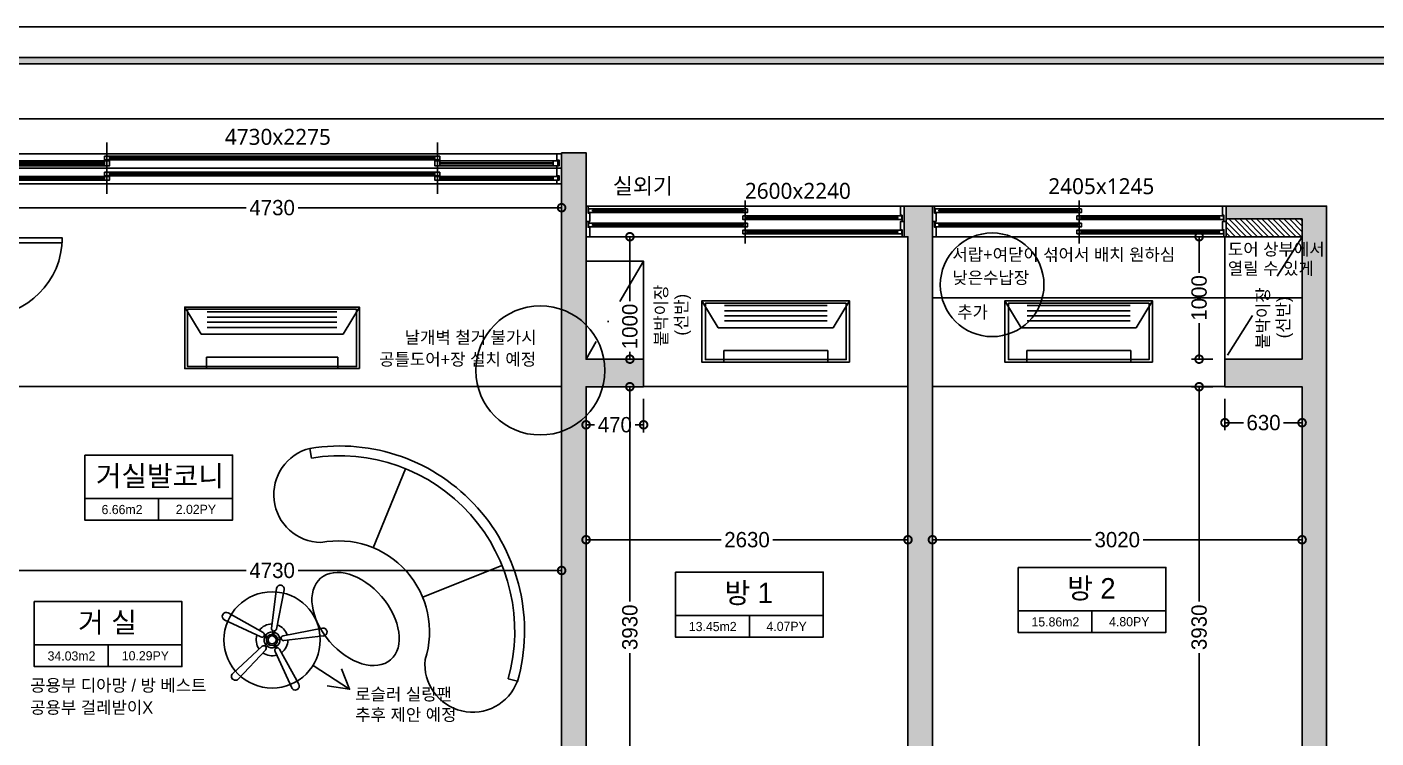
# Model space of a CAD drawing. Header units: millimetres. Extents: x 43335 to 261478, y -4312 to 41218.
# Drawn here: x 231545 to 242567, y 23938 to 29745 of the extents above; entities that cross this region are included whole.
import ezdxf
from ezdxf.enums import TextEntityAlignment as Align

# ---------------------------------------------------------------- set-up
doc = ezdxf.new("R2010")
doc.units = ezdxf.units.MM
doc.linetypes.add('CONT', pattern=[2, 1, 1])
doc.linetypes.add('DASHDOT', pattern=[25.4, 12.7, -6.35, 0, -6.35])
for name, color, linetype in [('0-ELC TEXT', 7, 'Continuous'), ('03-TEXT', 3, 'Continuous'), ('DIM', 7, 'Continuous'), ('EHP장비', 1, 'Continuous'), ('FORM(YOURNAME)-11', 1, 'Continuous'), ('P-门', 4, 'Continuous'), ('S-DIM', 7, 'Continuous'), ('TEX', 3, 'Continuous'), ('건축_벽체', 2, 'Continuous'), ('문자선', 3, 'Continuous'), ('벽1', 2, 'Continuous'), ('인테리어_가구_제작', 6, 'Continuous'), ('인테리어_기타', 8, 'Continuous'), ('인테리어_치수_내부', 8, 'Continuous'), ('인테리어_해치_벽체', 8, 'Continuous'), ('평면_가구', 6, 'Continuous')]:
    doc.layers.add(name, color=color, linetype=linetype)
doc.styles.add('YOURNAME', font='HANDotum.ttf')
doc.styles.add('넥슨고딕', font='HANDotum.ttf')
doc.styles.add('돋움', font='malgun.ttf')
doc.styles.add('스타일1', font='HANDotum.ttf')
doc.styles.add('코레일둥고', font='HANDotum.ttf')
doc.dimstyles.new('50', dxfattribs={"dimscale": 50, "dimtxt": 2.5, "dimasz": 2.5, "dimexe": 1.25, "dimexo": 2, "dimtad": 0, "dimdec": 0, "dimtxsty": '스타일1', "dimblk": 'DOTSMALL', "dimcen": 2.5, "dimclrd": 1, "dimclre": 1, "dimclrt": 2, "dimadec": 0, "dimazin": 0, "dimtfac": 1, "dimtdec": 0, "dimtix": 1, "dimtmove": 0, "dimatfit": 3, "dimldrblk": 'DOTSMALL', "dimfxl": 1.25, "dimarcsym": 0})

# ---------------------------------------------------------------- blocks, each defined once
blk = doc.blocks.new('_DOTSMALL')
at = {"color": 0, "linetype": 'ByBlock', "const_width": 0.5}
blk.add_lwpolyline([(-0.0625, 0, 1), (0.0625, 0, 1)], format="xyb", close=True, dxfattribs=at)
blk = doc.blocks.new('*D1117')
at = {"layer": 'Defpoints', "color": 0, "transparency": 16777216}
for p in [(241122, 28032), (241325, 28032), (241333, 27032), (188433, 17329), (189013, 17329), (210433, 17329), (211013, 17329), (188433, 16921), (210433, 16921)]:
    blk.add_point(p, dxfattribs=at)
at = {"layer": 'S-DIM', "color": 1, "lineweight": -2, "transparency": 16777216}
for p, q in [((241225, 28032), (241059, 28032)), ((241122, 28032), (241122, 27738)), ((241122, 27032), (241122, 27326)), ((241233, 27032), (241059, 27032)), ((188433, 17229), (188433, 16858)), ((189013, 17229), (189013, 16858)), ((210433, 17229), (210433, 16858)), ((211013, 17229), (211013, 16858)), ((188433, 16921), (188657, 16921)), ((189013, 16921), (188984, 16921)), ((210433, 16921), (210657, 16921)), ((211013, 16921), (210984, 16921))]:
    blk.add_line(p, q, dxfattribs=at)
at = {"layer": 'S-DIM', "color": 1, "lineweight": -2, "transparency": 16777216, "xscale": 125, "yscale": 125, "zscale": 125}
for p, rotation in [((241122, 28032), 90), ((241122, 27032), 270), ((188433, 16921), 180), ((210433, 16921), 180)]:
    blk.add_blockref('_DOTSMALL', p, dxfattribs=dict(at, rotation=rotation))
for p in [(189013, 16921), (211013, 16921)]:
    blk.add_blockref('_DOTSMALL', p, dxfattribs=at)
at = {"layer": 'S-DIM', "color": 2, "transparency": 16777216, "insert": (241122, 27532), "char_height": 125, "attachment_point": 5, "rotation": 90, "style": '스타일1'}
blk.add_mtext('1000', dxfattribs=at)
at = {"layer": 'S-DIM', "color": 2, "transparency": 16777216, "char_height": 125, "attachment_point": 5, "style": '스타일1'}
for insert in [(188821, 16921), (210821, 16921)]:
    blk.add_mtext('580', dxfattribs=dict(at, insert=insert))
blk = doc.blocks.new('*D1118')
at = {"layer": 'Defpoints', "color": 0, "transparency": 16777216}
for p in [(238943, 25557), (238943, 25557), (241963, 25557), (187663, 16798), (188433, 16778), (209663, 16798), (210433, 16778), (187663, 16621), (209663, 16621)]:
    blk.add_point(p, dxfattribs=at)
at = {"layer": 'S-DIM', "color": 1, "lineweight": -2, "transparency": 16777216}
for p, q in [((238943, 25657), (238943, 25620)), ((238943, 25557), (240241, 25557)), ((241963, 25557), (240665, 25557)), ((241963, 25457), (241963, 25495)), ((187663, 16698), (187663, 16559)), ((188433, 16678), (188433, 16559)), ((209663, 16698), (209663, 16559)), ((210433, 16678), (210433, 16559)), ((187663, 16621), (187884, 16621)), ((188433, 16621), (188212, 16621)), ((209663, 16621), (209884, 16621)), ((210433, 16621), (210212, 16621))]:
    blk.add_line(p, q, dxfattribs=at)
at = {"layer": 'S-DIM', "color": 1, "lineweight": -2, "transparency": 16777216, "xscale": 125, "yscale": 125, "zscale": 125, "rotation": 180}
for p in [(238943, 25557), (187663, 16621), (209663, 16621)]:
    blk.add_blockref('_DOTSMALL', p, dxfattribs=at)
at = {"layer": 'S-DIM', "color": 1, "lineweight": -2, "transparency": 16777216, "xscale": 125, "yscale": 125, "zscale": 125}
for p in [(241963, 25557), (188433, 16621), (210433, 16621)]:
    blk.add_blockref('_DOTSMALL', p, dxfattribs=at)
at = {"layer": 'S-DIM', "color": 2, "transparency": 16777216, "char_height": 125, "attachment_point": 5, "style": '스타일1'}
for s, insert in [('3020', (240453, 25557)), ('770', (188048, 16621)), ('770', (210048, 16621))]:
    blk.add_mtext(s, dxfattribs=dict(at, insert=insert))
blk = doc.blocks.new('*D1119')
at = {"layer": 'Defpoints', "color": 0, "transparency": 16777216}
for p in [(241333, 26807), (241122, 22877), (241333, 22877), (211973, 21236), (211973, 21218), (214063, 21218), (188373, 21118), (188373, 18329), (188537, 18329)]:
    blk.add_point(p, dxfattribs=at)
at = {"layer": 'S-DIM', "color": 1, "lineweight": -2, "transparency": 16777216}
for p, q in [((241233, 26807), (241059, 26807)), ((241122, 26807), (241122, 25054)), ((241122, 22877), (241122, 24631)), ((241233, 22877), (241059, 22877)), ((211973, 21318), (211973, 21299)), ((214063, 21318), (214063, 21299)), ((211973, 21236), (212812, 21236)), ((214063, 21236), (213224, 21236)), ((188473, 21118), (188599, 21118)), ((188537, 21118), (188537, 19935)), ((188537, 18329), (188537, 19512)), ((188473, 18329), (188599, 18329))]:
    blk.add_line(p, q, dxfattribs=at)
at = {"layer": 'S-DIM', "color": 1, "lineweight": -2, "transparency": 16777216, "xscale": 125, "yscale": 125, "zscale": 125}
for p, rotation in [((241122, 26807), 90), ((241122, 22877), 270), ((211973, 21236), 180), ((188537, 21118), 90), ((188537, 18329), 270)]:
    blk.add_blockref('_DOTSMALL', p, dxfattribs=dict(at, rotation=rotation))
blk.add_blockref('_DOTSMALL', (214063, 21236), dxfattribs=at)
at = {"layer": 'S-DIM', "color": 2, "transparency": 16777216, "char_height": 125, "attachment_point": 5, "rotation": 90, "style": '스타일1'}
for s, insert in [('3930', (241122, 24842)), ('2790', (188537, 19723))]:
    blk.add_mtext(s, dxfattribs=dict(at, insert=insert))
at = {"layer": 'S-DIM', "color": 2, "transparency": 16777216, "insert": (213018, 21236), "char_height": 125, "attachment_point": 5, "style": '스타일1'}
blk.add_mtext('1945', dxfattribs=at)
blk = doc.blocks.new('*D1120')
at = {"layer": 'Defpoints', "color": 0, "transparency": 16777216}
for p in [(236471, 28032), (236583, 28032), (236583, 27032), (209673, 20784), (214283, 20784), (214283, 20784), (191383, 18508), (189513, 18329), (191383, 18329)]:
    blk.add_point(p, dxfattribs=at)
at = {"layer": 'S-DIM', "color": 1, "lineweight": -2, "transparency": 16777216}
for p, q in [((236483, 28032), (236409, 28032)), ((236471, 28032), (236471, 27505)), ((236483, 27032), (236409, 27032)), ((236471, 27032), (236471, 27093)), ((209673, 20884), (209673, 20846)), ((214283, 20884), (214283, 20846)), ((209673, 20784), (213277, 20784)), ((214283, 20784), (213702, 20784)), ((189513, 18429), (189513, 18570)), ((191383, 18429), (191383, 18570)), ((189513, 18508), (190242, 18508)), ((191383, 18508), (190654, 18508))]:
    blk.add_line(p, q, dxfattribs=at)
at = {"layer": 'S-DIM', "color": 1, "lineweight": -2, "transparency": 16777216, "xscale": 125, "yscale": 125, "zscale": 125}
for p, rotation in [((236471, 28032), 90), ((236471, 27032), 270), ((209673, 20784), 180), ((189513, 18508), 180)]:
    blk.add_blockref('_DOTSMALL', p, dxfattribs=dict(at, rotation=rotation))
for p in [(214283, 20784), (191383, 18508)]:
    blk.add_blockref('_DOTSMALL', p, dxfattribs=at)
at = {"layer": 'S-DIM', "color": 2, "transparency": 16777216, "insert": (236471, 27299), "char_height": 125, "attachment_point": 5, "rotation": 90, "style": '스타일1'}
blk.add_mtext('1000', dxfattribs=at)
at = {"layer": 'S-DIM', "color": 2, "transparency": 16777216, "char_height": 125, "attachment_point": 5, "style": '스타일1'}
for s, insert in [('4627', (213490, 20784)), ('1870', (190448, 18508))]:
    blk.add_mtext(s, dxfattribs=dict(at, insert=insert))
blk = doc.blocks.new('*D1121')
at = {"layer": 'Defpoints', "color": 0, "transparency": 16777216}
for p in [(236113, 26807), (236113, 22877), (236471, 22877), (188536, 18329), (188537, 17629), (188908, 17629), (212283, 17528), (214283, 17528), (214283, 17151)]:
    blk.add_point(p, dxfattribs=at)
at = {"layer": 'S-DIM', "color": 1, "lineweight": -2, "transparency": 16777216}
for p, q in [((236213, 26807), (236534, 26807)), ((236471, 26807), (236471, 25054)), ((236471, 22877), (236471, 24631)), ((236213, 22877), (236534, 22877)), ((188537, 18329), (188537, 18142)), ((188636, 18329), (188599, 18329)), ((188537, 17629), (188537, 17815)), ((188808, 17629), (188474, 17629)), ((212283, 17428), (212283, 17089)), ((214283, 17428), (214283, 17089)), ((212283, 17151), (213077, 17151)), ((214283, 17151), (213489, 17151))]:
    blk.add_line(p, q, dxfattribs=at)
at = {"layer": 'S-DIM', "color": 1, "lineweight": -2, "transparency": 16777216, "xscale": 125, "yscale": 125, "zscale": 125}
for p, rotation in [((236471, 26807), 90), ((236471, 22877), 270), ((188537, 18329), 90), ((188537, 17629), 270), ((212283, 17151), 180)]:
    blk.add_blockref('_DOTSMALL', p, dxfattribs=dict(at, rotation=rotation))
blk.add_blockref('_DOTSMALL', (214283, 17151), dxfattribs=at)
at = {"layer": 'S-DIM', "color": 2, "transparency": 16777216, "char_height": 125, "attachment_point": 5, "rotation": 90, "style": '스타일1'}
for s, insert in [('3930', (236471, 24842)), ('700', (188537, 17979))]:
    blk.add_mtext(s, dxfattribs=dict(at, insert=insert))
at = {"layer": 'S-DIM', "color": 2, "transparency": 16777216, "insert": (213283, 17151), "char_height": 125, "attachment_point": 5, "style": '스타일1'}
blk.add_mtext('1850', dxfattribs=at)
blk = doc.blocks.new('*D1122')
at = {"layer": 'Defpoints', "color": 0, "transparency": 16777216}
for p in [(236113, 25557), (236113, 25557), (238743, 25557), (189973, 21118), (189973, 19278), (190156, 19278), (210493, 17329), (210493, 16778), (210543, 16778)]:
    blk.add_point(p, dxfattribs=at)
at = {"layer": 'S-DIM', "color": 1, "lineweight": -2, "transparency": 16777216}
for p, q in [((236113, 25657), (236113, 25620)), ((238743, 25657), (238743, 25620)), ((236113, 25557), (237217, 25557)), ((238743, 25557), (237639, 25557)), ((190073, 21118), (190219, 21118)), ((190156, 21118), (190156, 20404)), ((190156, 19278), (190156, 19992)), ((190073, 19278), (190219, 19278)), ((210543, 17329), (210543, 17217)), ((210593, 17329), (210606, 17329)), ((210543, 16778), (210543, 16890)), ((210593, 16778), (210606, 16778))]:
    blk.add_line(p, q, dxfattribs=at)
at = {"layer": 'S-DIM', "color": 1, "lineweight": -2, "transparency": 16777216, "xscale": 125, "yscale": 125, "zscale": 125}
for p, rotation in [((236113, 25557), 180), ((190156, 21118), 90), ((190156, 19278), 270), ((210543, 17329), 90), ((210543, 16778), 270)]:
    blk.add_blockref('_DOTSMALL', p, dxfattribs=dict(at, rotation=rotation))
blk.add_blockref('_DOTSMALL', (238743, 25557), dxfattribs=at)
at = {"layer": 'S-DIM', "color": 2, "transparency": 16777216, "insert": (237428, 25557), "char_height": 125, "attachment_point": 5, "style": '스타일1'}
blk.add_mtext('2630', dxfattribs=at)
at = {"layer": 'S-DIM', "color": 2, "transparency": 16777216, "char_height": 125, "attachment_point": 5, "rotation": 90, "style": '스타일1'}
for s, insert in [('1840', (190156, 20198)), ('550', (210543, 17053))]:
    blk.add_mtext(s, dxfattribs=dict(at, insert=insert))
blk = doc.blocks.new('*D1128')
at = {"layer": 'Defpoints', "color": 0, "transparency": 16777216}
for p in [(197333, 26807), (197963, 26807), (197963, 26513), (236483, 19958), (236483, 19958), (238273, 19958)]:
    blk.add_point(p, dxfattribs=at)
at = {"layer": 'S-DIM', "color": 1, "lineweight": -2, "transparency": 16777216}
for p, q in [((197333, 26707), (197333, 26451)), ((197963, 26707), (197963, 26451)), ((197333, 26513), (197484, 26513)), ((197963, 26513), (197812, 26513)), ((236483, 20058), (236483, 20021)), ((236483, 19958), (237172, 19958)), ((238273, 19958), (237584, 19958)), ((238273, 20058), (238273, 20021))]:
    blk.add_line(p, q, dxfattribs=at)
at = {"layer": 'S-DIM', "color": 1, "lineweight": -2, "transparency": 16777216, "xscale": 125, "yscale": 125, "zscale": 125, "rotation": 180}
for p in [(197333, 26513), (236483, 19958)]:
    blk.add_blockref('_DOTSMALL', p, dxfattribs=at)
at = {"layer": 'S-DIM', "color": 1, "lineweight": -2, "transparency": 16777216, "xscale": 125, "yscale": 125, "zscale": 125}
for p in [(197963, 26513), (238273, 19958)]:
    blk.add_blockref('_DOTSMALL', p, dxfattribs=at)
at = {"layer": 'S-DIM', "color": 2, "transparency": 16777216, "char_height": 125, "attachment_point": 5, "style": '스타일1'}
for s, insert in [('630', (197648, 26513)), ('1790', (237378, 19958))]:
    blk.add_mtext(s, dxfattribs=dict(at, insert=insert))
blk = doc.blocks.new('FORM-ELEVATION')
at = {"layer": 'FORM(YOURNAME)-11'}
h = blk.add_hatch(color=256, dxfattribs=at)
h.dxf.hatch_style = 1
h.paths.add_polyline_path([(-10309, 35708), (71691, 35708), (71691, 35508), (-10309, 35508)])
h.paths.add_polyline_path([(-10309, -21492), (71691, -21492), (71691, -21692), (-10309, -21692)])
at = {"layer": 'Defpoints', "color": 158}
for points in [[(-10309, -21692), (71691, -21692), (71691, 35708), (-10309, 35708)], [(-8309, 33708), (61071, 33708), (61071, -19692), (-8309, -19692)]]:
    blk.add_lwpolyline(points, close=True, dxfattribs=at)
at = {"layer": 'FORM(YOURNAME)-11', "color": 250}
blk.add_lwpolyline([(-11309, -22692), (72691, -22692), (72691, 36708), (-11309, 36708)], close=True, dxfattribs=at)
at = {"layer": 'FORM(YOURNAME)-11'}
blk.add_lwpolyline([(-10309, 35708), (71691, 35708), (71691, 35508), (-10309, 35508)], close=True, dxfattribs=at)
at = {"layer": 'FORM(YOURNAME)-11', "color": 3, "style": 'YOURNAME'}
for tag, height, p in [('1', 451, (71041, -1219)), ('2', 451, (71041, -1863)), ('3', 451, (71041, -3150)), ('4', 451, (71041, -5081)), ('5', 515, (71041, -7398)), ('6', 515, (71041, -9650)), ('7', 515, (71041, -11903)), ('8', 515, (71041, -14155)), ('9', 515, (71041, -16408)), ('10', 515, (66791, -18596)), ('11', 515, (71041, -18660)), ('12', 515, (66791, -20848)), ('13', 515, (71041, -20848))]:
    blk.add_attdef(tag, text='', height=height, dxfattribs=at).set_placement(p, align=Align.MIDDLE_RIGHT)
blk = doc.blocks.new('tyxhwudxse')
at = {"layer": '인테리어_가구_제작', "color": 8, "linetype": 'CONT', "ltscale": 200}
for p, q in [((52093, 26347), (52066, 26422)), ((52722, 25717), (52863, 26400)), ((53194, 25393), (53781, 25766)), ((53998, 24865), (54078, 24858))]:
    blk.add_line(p, q, dxfattribs=at)
for centre, radius, start, end in [((52574, 24999), 1511, 354.6287, 109.641), ((52227, 26067), 390, 114.4045, 279.7101), ((52574, 24999), 1431, 354.6287, 109.641), ((52567, 24991), 743, 352.6147, 111.6549), ((53693, 24927), 390, 184.5596, 349.8652)]:
    blk.add_arc(centre, radius, start, end, dxfattribs=at)
blk.add_ellipse((52685, 25119), major_axis=(342, -276), ratio=0.63825, dxfattribs=at)
blk = doc.blocks.new('*D1158')
at = {"layer": 'Defpoints', "color": 0, "transparency": 16777216}
for p in [(231183, 28463), (235913, 28463), (235913, 28269)]:
    blk.add_point(p, dxfattribs=at)
at = {"layer": 'S-DIM', "color": 1, "lineweight": -2, "transparency": 16777216}
for p, q in [((231183, 28363), (231183, 28207)), ((235913, 28363), (235913, 28207)), ((231183, 28269), (233335, 28269)), ((235913, 28269), (233761, 28269))]:
    blk.add_line(p, q, dxfattribs=at)
at = {"layer": 'S-DIM', "color": 1, "lineweight": -2, "transparency": 16777216, "xscale": 125, "yscale": 125, "zscale": 125, "rotation": 180}
blk.add_blockref('_DOTSMALL', (231183, 28269), dxfattribs=at)
at = {"layer": 'S-DIM', "color": 1, "lineweight": -2, "transparency": 16777216, "xscale": 125, "yscale": 125, "zscale": 125}
blk.add_blockref('_DOTSMALL', (235913, 28269), dxfattribs=at)
at = {"layer": 'S-DIM', "color": 2, "transparency": 16777216, "insert": (233548, 28269), "char_height": 125, "attachment_point": 5, "style": '스타일1'}
blk.add_mtext('4730', dxfattribs=at)
blk = doc.blocks.new('*D1159')
at = {"layer": 'Defpoints', "color": 0, "transparency": 16777216}
for p in [(231183, 26221), (235913, 26221), (235913, 25306)]:
    blk.add_point(p, dxfattribs=at)
at = {"layer": 'S-DIM', "color": 1, "lineweight": -2, "transparency": 16777216}
for p, q in [((231183, 26121), (231183, 25244)), ((235913, 26121), (235913, 25244)), ((231183, 25306), (233335, 25306)), ((235913, 25306), (233761, 25306))]:
    blk.add_line(p, q, dxfattribs=at)
at = {"layer": 'S-DIM', "color": 1, "lineweight": -2, "transparency": 16777216, "xscale": 125, "yscale": 125, "zscale": 125, "rotation": 180}
blk.add_blockref('_DOTSMALL', (231183, 25306), dxfattribs=at)
at = {"layer": 'S-DIM', "color": 1, "lineweight": -2, "transparency": 16777216, "xscale": 125, "yscale": 125, "zscale": 125}
blk.add_blockref('_DOTSMALL', (235913, 25306), dxfattribs=at)
at = {"layer": 'S-DIM', "color": 2, "transparency": 16777216, "insert": (233548, 25306), "char_height": 125, "attachment_point": 5, "style": '스타일1'}
blk.add_mtext('4730', dxfattribs=at)
blk = doc.blocks.new('dasdac')
at = {"layer": '인테리어_치수_내부'}
for points in [[(891797, 112010), (891295, 112010), (891295, 110584), (891797, 110584), (891797, 112010)], [(891295, 112010), (891516, 111878)], [(891516, 110717), (891516, 111878)], [(891335, 110767), (891335, 111827)], [(891377, 110767), (891377, 111827)], [(891419, 110767), (891419, 111827)], [(891461, 110767), (891461, 111827)], [(891797, 111833), (891703, 111833)], [(891703, 110761), (891703, 111833)], [(891295, 110584), (891516, 110717)], [(891797, 110761), (891703, 110761)]]:
    blk.add_lwpolyline(points, dxfattribs=at)
blk = doc.blocks.new('zmsss')
at = {"layer": 'TEX', "color": 240, "true_color": 0xed1f24}
blk.add_lwpolyline([(122221, 19070), (122691, 19070), (122691, 17690), (122221, 17690)], close=True, dxfattribs=at)
at = {"layer": '건축_벽체'}
blk.add_blockref('dasdac', (-769090, -92917), dxfattribs=at)
blk = doc.blocks.new('wkrdms')
at = {"layer": 'TEX', "color": 240, "true_color": 0xed1f24}
blk.add_lwpolyline([(124697, 19078), (124697, 18618), (123547, 18618), (123547, 19078)], close=True, dxfattribs=at)
at = {"layer": '인테리어_치수_내부'}
for points in [[(124724, 18597), (124724, 19099), (123519, 19099), (123519, 18597), (124724, 18597)], [(123519, 19099), (123652, 18878)], [(124724, 19099), (124592, 18878)], [(123702, 19060), (124542, 19060)], [(123702, 19018), (124542, 19018)], [(123702, 18976), (124542, 18976)], [(123652, 18878), (124592, 18878)], [(123702, 18934), (124542, 18934)], [(123697, 18597), (123697, 18692)], [(123697, 18692), (124547, 18692)], [(124547, 18597), (124547, 18692)]]:
    blk.add_lwpolyline(points, dxfattribs=at)
blk = doc.blocks.new('sheisetlfd')
at = {"layer": '인테리어_가구_제작', "color": 8, "linetype": 'CONT', "ltscale": 200}
for p, q in [((52065, 25160), (52024, 24835)), ((52129, 25149), (52065, 24828)), ((51670, 24960), (51955, 24800)), ((51639, 24903), (51936, 24763)), ((52030, 24784), (52035, 24813)), ((52043, 24782), (52048, 24811)), ((52442, 24835), (52120, 24773)), ((51987, 24753), (51960, 24767)), ((51992, 24765), (51966, 24779)), ((51993, 24712), (51972, 24691)), ((52002, 24702), (51981, 24681)), ((52044, 24696), (52057, 24669)), ((52056, 24701), (52069, 24675)), ((52073, 24752), (52102, 24756)), ((52075, 24739), (52104, 24744)), ((52450, 24771), (52126, 24733)), ((51708, 24465), (51948, 24687)), ((51753, 24418), (51977, 24657)), ((52190, 24348), (52054, 24645)), ((52249, 24377), (52090, 24664))]:
    blk.add_line(p, q, dxfattribs=at)
for radius in [45.4, 32.5]:
    blk.add_circle((52029, 24739), radius, dxfattribs=at)
for centre, radius, start, end in [((52097, 25154), 32.5, 349.67, 169.67), ((51655, 24931), 32.5, 61.67, 241.67), ((52029, 24739), 130, 90.4651, 143.078), ((51946, 24782), 20.6, 242.7734, 62.7734), ((52029, 24739), 64.9, 86.5125, 147.0342), ((52045, 24832), 20.6, 170.7734, 350.7734), ((52029, 24739), 64.9, 14.5125, 75.0342), ((52029, 24739), 130, 18.4651, 71.078), ((52446, 24803), 32.5, 277.67, 97.67), ((52029, 24739), 130, 162.4651, 215.078), ((51962, 24672), 20.6, 314.7734, 134.7734), ((52029, 24739), 64.9, 158.5125, 219.0342), ((52029, 24739), 64.9, 302.5125, 3.0342), ((52123, 24753), 20.6, 98.7734, 278.7734), ((52029, 24739), 130, 306.4651, 359.078), ((52029, 24739), 130, 234.4651, 287.078), ((52029, 24739), 64.9, 230.5125, 291.0342), ((52072, 24654), 20.6, 26.7734, 206.7734), ((51730, 24442), 32.5, 133.67, 313.67), ((52219, 24362), 32.5, 205.67, 25.67)]:
    blk.add_arc(centre, radius, start, end, dxfattribs=at)
blk = doc.blocks.new('*D1256')
at = {"layer": 'Defpoints', "color": 0, "transparency": 16777216}
for p in [(241333, 26807), (241963, 26807), (241963, 26513)]:
    blk.add_point(p, dxfattribs=at)
at = {"layer": 'S-DIM', "color": 1, "lineweight": -2, "transparency": 16777216}
for p, q in [((241333, 26707), (241333, 26451)), ((241963, 26707), (241963, 26451)), ((241333, 26513), (241484, 26513)), ((241963, 26513), (241812, 26513))]:
    blk.add_line(p, q, dxfattribs=at)
at = {"layer": 'S-DIM', "color": 1, "lineweight": -2, "transparency": 16777216, "xscale": 125, "yscale": 125, "zscale": 125, "rotation": 180}
blk.add_blockref('_DOTSMALL', (241333, 26513), dxfattribs=at)
at = {"layer": 'S-DIM', "color": 1, "lineweight": -2, "transparency": 16777216, "xscale": 125, "yscale": 125, "zscale": 125}
blk.add_blockref('_DOTSMALL', (241963, 26513), dxfattribs=at)
at = {"layer": 'S-DIM', "color": 2, "transparency": 16777216, "insert": (241648, 26513), "char_height": 125, "attachment_point": 5, "style": '스타일1'}
blk.add_mtext('630', dxfattribs=at)
blk = doc.blocks.new('*D1257')
at = {"layer": 'Defpoints', "color": 0, "transparency": 16777216}
for p in [(236113, 26807), (236583, 26807), (236583, 26496)]:
    blk.add_point(p, dxfattribs=at)
at = {"layer": 'S-DIM', "color": 1, "lineweight": -2, "transparency": 16777216}
for p, q in [((236113, 26707), (236113, 26434)), ((236583, 26707), (236583, 26434)), ((236113, 26496), (236182, 26496)), ((236583, 26496), (236514, 26496))]:
    blk.add_line(p, q, dxfattribs=at)
at = {"layer": 'S-DIM', "color": 1, "lineweight": -2, "transparency": 16777216, "xscale": 125, "yscale": 125, "zscale": 125, "rotation": 180}
blk.add_blockref('_DOTSMALL', (236113, 26496), dxfattribs=at)
at = {"layer": 'S-DIM', "color": 1, "lineweight": -2, "transparency": 16777216, "xscale": 125, "yscale": 125, "zscale": 125}
blk.add_blockref('_DOTSMALL', (236583, 26496), dxfattribs=at)
at = {"layer": 'S-DIM', "color": 2, "transparency": 16777216, "insert": (236348, 26496), "char_height": 125, "attachment_point": 5, "style": '스타일1'}
blk.add_mtext('470', dxfattribs=at)
blk = doc.blocks.new('aheisefsxg')
at = {"layer": '인테리어_해치_벽체'}
h = blk.add_hatch(dxfattribs=at)
h.set_pattern_fill('ANSI31', color=256, scale=10, angle=450)
h.paths.add_polyline_path([(262538.5, 1318.4), (262888.5, 1318.4), (262888.5, 1218.4), (262538.5, 1218.4)])
h.paths.add_polyline_path([(263838.5, 1318.4), (264328.5, 1318.4), (264328.5, 1218.4), (263838.5, 1218.4)])
h.paths.add_polyline_path([(262538.5, -661.6), (262888.5, -661.6), (262888.5, -861.6), (262538.5, -861.6)])
h.paths.add_polyline_path([(263838.5, -661.6), (263973.5, -661.6), (263973.5, -861.6), (263838.5, -861.6)])
h.paths.add_polyline_path([(265978.5, -661.6), (265978.5, -61.6), (265908.5, -61.6), (265908.5, -661.6)])
h.paths.add_polyline_path([(265908.5, -661.6), (265203.5, -661.6), (265203.5, -531.6), (265908.5, -531.6)])
h.paths.add_polyline_path([(267398.5, 8177.4), (268018.5, 8177.4), (268018.5, 8032.4), (267398.5, 8032.4)])
h.paths.add_polyline_path([(254283.5, 6807.4), (254283.5, 3768.4), (254183.5, 3768.4), (254183.5, 6807.4)])
h.paths.add_polyline_path([(253178.5, -1341.6), (253778.5, -1341.6), (253778.5, -1411.6), (253178.5, -1411.6)])
h.paths.add_polyline_path([(252828.5, -1341.6), (252828.5, -736.6), (252958.5, -736.6), (252958.5, -1341.6)])
at = {"layer": '문자선'}
blk.add_lwpolyline([(267398.5, 8177.4), (268018.5, 8177.4), (268018.5, 8032.4), (267398.5, 8032.4)], close=True, dxfattribs=at)
blk = doc.blocks.new('aheuxyeewe')
at = {"layer": 'P-门', "ltscale": 15}
for p, q in [((210198, 48801), (210198, 48382)), ((212898, 48801), (212898, 48382)), ((209223, 48708), (213873, 48708)), ((209253, 48653), (210178, 48653)), ((209253, 48638), (210178, 48638)), ((210178, 48625), (209253, 48625)), ((209253, 48611), (210218, 48611)), ((212878, 48689), (210218, 48689)), ((212878, 48678), (210218, 48678)), ((212878, 48670), (210218, 48670)), ((212878, 48659), (210218, 48659)), ((213843, 48653), (212918, 48653)), ((213843, 48636), (212918, 48636)), ((213843, 48628), (212918, 48628)), ((213843, 48611), (212918, 48611)), ((213913, 48708), (213913, 48508)), ((209223, 48593), (213873, 48593)), ((209253, 48524), (210178, 48524)), ((209253, 48513), (210178, 48513)), ((209253, 48505), (210178, 48505)), ((212878, 48560), (210218, 48560)), ((212878, 48549), (210218, 48549)), ((212878, 48541), (210218, 48541)), ((212878, 48530), (210218, 48530)), ((213843, 48524), (212918, 48524)), ((213843, 48513), (212918, 48513)), ((213843, 48505), (212918, 48505)), ((209223, 48463), (213873, 48463)), ((209253, 48494), (210178, 48494)), ((213843, 48494), (212918, 48494)), ((214169, 48247), (214169, 48243)), ((215397, 48247), (215397, 48243)), ((215432, 48192), (215435, 48191)), ((215435, 48191), (215435, 48190)), ((215435, 48190), (215436, 48189)), ((216657, 48185), (216657, 48189)), ((216999, 48247), (216999, 48243)), ((218127, 48247), (218127, 48243)), ((218162, 48192), (218165, 48191)), ((218165, 48191), (218165, 48190)), ((218165, 48190), (218166, 48189)), ((219287, 48185), (219287, 48189)), ((214169, 48131), (214169, 48127)), ((215397, 48131), (215397, 48127)), ((215428, 48073), (215428, 48069)), ((215432, 48076), (215435, 48075)), ((215432, 48065), (215435, 48066)), ((215435, 48075), (215435, 48074)), ((215435, 48074), (215436, 48073)), ((215435, 48067), (215436, 48069)), ((215435, 48066), (215435, 48067)), ((216657, 48069), (216657, 48073)), ((216999, 48131), (216999, 48127)), ((218127, 48131), (218127, 48127)), ((218158, 48073), (218158, 48069)), ((218162, 48076), (218165, 48075)), ((218162, 48065), (218165, 48066)), ((218165, 48075), (218165, 48074)), ((218165, 48074), (218166, 48073)), ((218165, 48067), (218166, 48069)), ((218165, 48066), (218165, 48067)), ((219287, 48069), (219287, 48073))]:
    blk.add_line(p, q, dxfattribs=at)
for points in [[(210178, 48689), (210218, 48689), (210218, 48659), (210178, 48659)], [(210178, 48653), (210218, 48653), (210218, 48611), (210178, 48611)], [(212918, 48689), (212878, 48689), (212878, 48659), (212918, 48659)], [(212918, 48653), (212878, 48653), (212878, 48611), (212918, 48611)], [(213883, 48653), (213843, 48653), (213843, 48611), (213883, 48611)], [(210178, 48560), (210218, 48560), (210218, 48530), (210178, 48530)], [(210178, 48524), (210218, 48524), (210218, 48494), (210178, 48494)], [(212918, 48560), (212878, 48560), (212878, 48530), (212918, 48530)], [(212918, 48524), (212878, 48524), (212878, 48494), (212918, 48494)], [(213883, 48524), (213843, 48524), (213843, 48494), (213883, 48494)], [(214134, 48260), (214134, 48230), (214172, 48230), (214172, 48240), (214166, 48241), (214166, 48248), (214172, 48250), (214172, 48260)], [(215432, 48260), (215432, 48230), (215394, 48230), (215394, 48240), (215399, 48241), (215399, 48248), (215394, 48250), (215394, 48260)], [(215432, 48182), (215426, 48183), (215426, 48190), (215432, 48192), (215432, 48202), (215394, 48202), (215394, 48172), (215432, 48172)], [(216692, 48172), (216692, 48202), (216654, 48202), (216654, 48192), (216659, 48190), (216659, 48183), (216654, 48182), (216654, 48172)], [(216964, 48260), (216964, 48230), (217002, 48230), (217002, 48240), (216996, 48241), (216996, 48248), (217002, 48250), (217002, 48260)], [(218162, 48260), (218162, 48230), (218124, 48230), (218124, 48240), (218129, 48241), (218129, 48248), (218124, 48250), (218124, 48260)], [(218162, 48182), (218156, 48183), (218156, 48190), (218162, 48192), (218162, 48202), (218124, 48202), (218124, 48172), (218162, 48172)], [(219322, 48172), (219322, 48202), (219284, 48202), (219284, 48192), (219289, 48190), (219289, 48183), (219284, 48182), (219284, 48172)], [(214134, 48144), (214134, 48114), (214172, 48114), (214172, 48124), (214166, 48125), (214166, 48132), (214172, 48134), (214172, 48144)], [(215432, 48144), (215432, 48114), (215394, 48114), (215394, 48124), (215399, 48125), (215399, 48132), (215394, 48134), (215394, 48144)], [(215432, 48066), (215426, 48067), (215426, 48074), (215432, 48076), (215432, 48086), (215394, 48086), (215394, 48056), (215432, 48056)], [(216692, 48056), (216692, 48086), (216654, 48086), (216654, 48076), (216659, 48074), (216659, 48067), (216654, 48066), (216654, 48056)], [(216713, 48032), (216713, 48157), (216683, 48157), (216683, 48092), (216683, 48089), (216695, 48089), (216695, 48032)], [(216964, 48144), (216964, 48114), (217002, 48114), (217002, 48124), (216996, 48125), (216996, 48132), (217002, 48134), (217002, 48144)], [(218162, 48144), (218162, 48114), (218124, 48114), (218124, 48124), (218129, 48125), (218129, 48132), (218124, 48134), (218124, 48144)], [(218162, 48066), (218156, 48067), (218156, 48074), (218162, 48076), (218162, 48086), (218124, 48086), (218124, 48056), (218162, 48056)], [(219322, 48056), (219322, 48086), (219284, 48086), (219284, 48076), (219289, 48074), (219289, 48067), (219284, 48066), (219284, 48056)], [(219343, 48032), (219343, 48157), (219313, 48157), (219313, 48092), (219313, 48089), (219325, 48089), (219325, 48032)], [(209193, 48023), (209193, 47983), (209833, 47983), (209833, 48023)]]:
    blk.add_lwpolyline(points, close=True, dxfattribs=at)
for points in [[(213913, 48593), (213873, 48593), (213873, 48610), (213893, 48610), (213893, 48658), (213873, 48658), (213873, 48708), (213913, 48708), (213913, 48593)], [(213913, 48463), (213873, 48463), (213873, 48494), (213893, 48494), (213893, 48530), (213873, 48530), (213873, 48593), (213913, 48593), (213913, 48463)], [(214113, 48282), (214113, 48157), (214143, 48157), (214143, 48225), (214143, 48225), (214130, 48225), (214130, 48282), (214113, 48282)], [(216683, 48282), (214130, 48282)], [(215413, 47977), (215413, 48327)], [(216713, 48157), (216713, 48282), (216683, 48282), (216683, 48209), (216683, 48207), (216695, 48207), (216695, 48157), (216713, 48157)], [(216943, 48282), (216943, 48157), (216973, 48157), (216973, 48225), (216973, 48225), (216960, 48225), (216960, 48282), (216943, 48282)], [(219313, 48282), (216960, 48282)], [(218143, 47977), (218143, 48327)], [(219343, 48157), (219343, 48282), (219313, 48282), (219313, 48209), (219313, 48207), (219325, 48207), (219325, 48157), (219343, 48157)], [(214169, 48247), (215397, 48247)], [(214169, 48243), (215397, 48243)], [(214172, 48260), (215394, 48260)], [(214172, 48250), (214175, 48249), (214175, 48248), (214176, 48247)], [(214172, 48239), (214175, 48240), (214175, 48241), (214176, 48243)], [(214172, 48230), (215394, 48230)], [(215394, 48250), (215391, 48249), (215391, 48248), (215390, 48247)], [(215394, 48239), (215391, 48240), (215391, 48241), (215390, 48243)], [(215428, 48189), (216657, 48189)], [(215428, 48185), (216657, 48185)], [(215432, 48202), (216654, 48202)], [(215432, 48181), (215435, 48182), (215435, 48183), (215436, 48185)], [(215432, 48172), (216654, 48172)], [(216654, 48192), (216651, 48191), (216651, 48190), (216650, 48189)], [(216654, 48181), (216651, 48182), (216651, 48183), (216650, 48185)], [(216999, 48247), (218127, 48247)], [(216999, 48243), (218127, 48243)], [(217002, 48260), (218124, 48260)], [(217002, 48250), (217005, 48249), (217005, 48248), (217006, 48247)], [(217002, 48239), (217005, 48240), (217005, 48241), (217006, 48243)], [(217002, 48230), (218124, 48230)], [(218124, 48250), (218121, 48249), (218121, 48248), (218120, 48247)], [(218124, 48239), (218121, 48240), (218121, 48241), (218120, 48243)], [(218158, 48189), (219287, 48189)], [(218158, 48185), (219287, 48185)], [(218162, 48202), (219284, 48202)], [(218162, 48181), (218165, 48182), (218165, 48183), (218166, 48185)], [(218162, 48172), (219284, 48172)], [(219284, 48192), (219281, 48191), (219281, 48190), (219280, 48189)], [(219284, 48181), (219281, 48182), (219281, 48183), (219280, 48185)], [(214113, 48157), (214113, 48032), (214143, 48032), (214143, 48089), (214143, 48109), (214130, 48109), (214130, 48157), (214113, 48157)], [(214169, 48131), (215397, 48131)], [(214169, 48127), (215397, 48127)], [(214172, 48144), (215394, 48144)], [(214172, 48134), (214175, 48133), (214175, 48132), (214176, 48131)], [(214172, 48123), (214175, 48124), (214175, 48125), (214176, 48127)], [(214172, 48114), (215394, 48114)], [(215394, 48134), (215391, 48133), (215391, 48132), (215390, 48131)], [(215394, 48123), (215391, 48124), (215391, 48125), (215390, 48127)], [(215428, 48073), (216657, 48073)], [(215428, 48069), (216657, 48069)], [(215432, 48086), (216654, 48086)], [(216654, 48076), (216651, 48075), (216651, 48074), (216650, 48073)], [(216654, 48065), (216651, 48066), (216651, 48067), (216650, 48069)], [(216943, 48157), (216943, 48032), (216973, 48032), (216973, 48089), (216973, 48109), (216960, 48109), (216960, 48157), (216943, 48157)], [(216999, 48131), (218127, 48131)], [(216999, 48127), (218127, 48127)], [(217002, 48144), (218124, 48144)], [(217002, 48134), (217005, 48133), (217005, 48132), (217006, 48131)], [(217002, 48123), (217005, 48124), (217005, 48125), (217006, 48127)], [(217002, 48114), (218124, 48114)], [(218124, 48134), (218121, 48133), (218121, 48132), (218120, 48131)], [(218124, 48123), (218121, 48124), (218121, 48125), (218120, 48127)], [(218158, 48073), (219287, 48073)], [(218158, 48069), (219287, 48069)], [(218162, 48086), (219284, 48086)], [(219284, 48076), (219281, 48075), (219281, 48074), (219280, 48073)], [(219284, 48065), (219281, 48066), (219281, 48067), (219280, 48069)], [(214143, 48032), (216695, 48032)], [(215432, 48056), (216654, 48056)], [(216973, 48032), (219325, 48032)], [(218162, 48056), (219284, 48056)]]:
    blk.add_lwpolyline(points, dxfattribs=at)
blk.add_arc((209193, 48023), 640, 270, 0, dxfattribs=at)
blk = doc.blocks.new('euxhfesfbx')
at = {"layer": '인테리어_해치_벽체'}
h = blk.add_hatch(color=256, dxfattribs=at)
h.dxf.hatch_style = 1
h.paths.add_polyline_path([(208983, 47032), (208983, 47353), (209183, 47353), (209183, 42668), (208983, 42668), (208983, 46807), (208583, 46807), (208583, 47032)])
h.paths.add_polyline_path([(213913, 48718), (214113, 48718), (214113, 47032), (214583, 47032), (214583, 46807), (214113, 46807), (214113, 42877), (215763, 42877), (215763, 42677), (213913, 42677)])
h.paths.add_polyline_path([(216943, 42677), (216743, 42677), (216743, 48032), (216713, 48032), (216713, 48282), (216943, 48282)], flags=17)
h.paths.add_polyline_path([(211013, 37329), (210433, 37329), (210433, 36798), (209663, 36798), (209663, 35798), (210583, 35798), (210583, 35938), (210683, 35938), (210683, 35698), (209473, 35697), (209473, 41118), (209423, 41118), (209423, 41318), (211843, 41318), (211843, 41118), (209673, 41118), (209673, 37528), (211013, 37528)])
h.paths.add_polyline_path([(211513, 37528), (212283, 37528), (212283, 37329), (211513, 37329)])
h.paths.add_polyline_path([(215083, 37528), (215083, 35698), (214283, 35698), (214283, 35898), (214883, 35898), (214883, 37328), (214283, 37328), (214283, 41318), (214483, 41318), (214483, 37528)])
h.paths.add_polyline_path([(218983, 37656), (218983, 37328), (218083, 37328), (218083, 37528), (218783, 37528), (218783, 37656)])
h.paths.add_polyline_path([(206273, 41068), (206273, 41318), (207803, 41318), (207803, 42668), (206128, 42668), (206128, 42868), (208003, 42868), (208003, 41318), (208443, 41318), (208443, 41118), (206473, 41118), (206473, 41068)])
h.paths.add_polyline_path([(206473, 40368), (206473, 37528), (206938, 37528), (206938, 37328), (206473, 37328), (206475, 35897), (207273, 35897), (207273, 35697), (206273, 35697), (206273, 37328), (205948, 37328), (205948, 37528), (206273, 37528), (206273, 40368)])
h.paths.add_polyline_path([(205673, 48153), (205673, 48053), (204773, 48053), (204773, 47032), (206083, 47032), (206083, 46807), (204773, 46807), (204773, 40158), (205573, 40158), (205573, 39958), (204773, 39958), (204773, 38658), (205123, 38658), (205123, 37528), (205448, 37528), (205448, 37328), (204923, 37328), (204923, 38458), (204573, 38458), (204573, 48153)])
h.paths.add_polyline_path([(208983, 48718), (209183, 48718), (209183, 48053), (208983, 48053)])
h.paths.add_polyline_path([(217723, 39138), (217723, 38858), (218673, 38858), (218673, 38783), (218783, 38783), (218783, 38656), (218983, 38656), (218983, 38984), (218873, 38984), (218873, 42677), (220163, 42677), (220163, 48282), (219343, 48282), (219343, 48177), (219963, 48177), (219963, 47032), (219333, 47032), (219333, 46807), (219963, 46807), (219963, 42877), (217923, 42877), (217923, 42677), (218673, 42677), (218673, 41318), (217373, 41318), (217373, 41118), (218673, 41118), (218673, 39338), (216473, 39338), (216473, 41118), (216573, 41118), (216573, 41318), (216273, 41318), (216273, 39338), (215918, 39338), (215918, 39138)])
at = {"layer": '벽1'}
for points in [[(213913, 48718), (214113, 48718), (214113, 47032), (214583, 47032), (214583, 46807), (214113, 46807), (214113, 42877), (215763, 42877), (215763, 42677), (213913, 42677)], [(216943, 42677), (216743, 42677), (216743, 48032), (216713, 48032), (216713, 48282), (216943, 48282)]]:
    blk.add_lwpolyline(points, close=True, dxfattribs=at)
blk.add_lwpolyline([(220163, 42677), (220163, 48282), (219343, 48282), (219343, 48177), (219963, 48177), (219963, 47032), (219333, 47032), (219333, 46807), (219963, 46807), (219963, 42877)], dxfattribs=at)

msp = doc.modelspace()

# ---------------------------------------------------------------- linework, layer by layer
for points in [[(233882.2, 24531.3), (234181.2, 24335.4), (234113.9, 24501.4)], [(234181.2, 24335.4), (233997.5, 24362.6)]]:
    msp.add_lwpolyline(points)
for centre, radius in [((239430.6, 27639.3), 423.5), ((235739.2, 26939.9), 527.2), ((233547.9, 24738.6), 393.3)]:
    msp.add_circle(centre, radius)
at = {"layer": '인테리어_가구_제작', "color": 1, "linetype": 'DASHDOT', "ltscale": 30}
for points in [[(241962.9, 28032.4), (241332.9, 27032.4)], [(236582.9, 27832.4), (236112.9, 27032.4)]]:
    msp.add_lwpolyline(points, dxfattribs=at)
at = {"layer": '인테리어_가구_제작', "color": 8, "linetype": 'CONT', "ltscale": 200}
for points in [[(231182.9, 26807.4), (235912.9, 26807.4)], [(236582.9, 26807.4), (238742.9, 26807.4)], [(241332.9, 26807.4), (238942.9, 26807.4)]]:
    msp.add_lwpolyline(points, dxfattribs=at)
at = {"layer": '인테리어_기타', "color": 152, "true_color": 0x2776bb}
for p, q in [((232620.7, 25717.5), (232620.7, 25894.4)), ((237447.1, 24761.9), (237447.1, 24938.8)), ((240246.6, 24799.9), (240246.6, 24976.8)), ((232207.8, 24521.6), (232207.8, 24698.4))]:
    msp.add_line(p, q, dxfattribs=at)
for points in [[(232017.1, 26248.1), (233224.3, 26248.1), (233224.3, 25894.4), (232017.1, 25894.4)], [(236843.5, 25292.6), (238050.7, 25292.6), (238050.7, 24938.8), (236843.5, 24938.8)], [(239643, 25330.5), (240850.2, 25330.5), (240850.2, 24976.8), (239643, 24976.8)], [(231604.2, 25052.2), (232811.5, 25052.2), (232811.5, 24698.4), (231604.2, 24698.4)]]:
    msp.add_lwpolyline(points, close=True, dxfattribs=at)
for points in [[(233224.3, 25894.4), (233224.3, 25717.5), (232017.1, 25717.5), (232017.1, 25894.4)], [(238050.7, 24938.8), (238050.7, 24761.9), (236843.5, 24761.9), (236843.5, 24938.8)], [(240850.2, 24976.8), (240850.2, 24799.9), (239643, 24799.9), (239643, 24976.8)], [(232811.5, 24698.4), (232811.5, 24521.6), (231604.2, 24521.6), (231604.2, 24698.4)]]:
    msp.add_lwpolyline(points, dxfattribs=at)
at = {"layer": '평면_가구'}
for points in [[(238942.9, 28032.4), (241332.9, 28032.4), (241332.9, 27532.4), (238942.9, 27532.4), (238942.9, 28032.4)], [(241332.9, 27532.4), (241962.9, 27532.4)]]:
    msp.add_lwpolyline(points, dxfattribs=at)
for points in [[(241332.9, 28032.4), (241962.9, 28032.4), (241962.9, 27032.4), (241332.9, 27032.4)], [(236112.9, 27832.4), (236582.9, 27832.4), (236582.9, 27032.4), (236112.9, 27032.4)]]:
    msp.add_lwpolyline(points, close=True, dxfattribs=at)

# ---------------------------------------------------------------- block references
for name in ['aheuxyeewe', 'euxhfesfbx']:
    msp.add_blockref(name, (22000, -20000))
at = {"color": 20, "rotation": 270}
msp.add_blockref('zmsss', (215167.6, 149662.6), dxfattribs=at)
at = {"color": 20}
for p in [(113541.2, 8410.1), (116016.2, 8410.1)]:
    msp.add_blockref('wkrdms', p, dxfattribs=at)
at = {"layer": 'DIM', "rotation": 349.5708828554968}
msp.add_blockref('tyxhwudxse', (177868.4, 9742.7), dxfattribs=at)
at = {"layer": 'DIM'}
msp.add_blockref('sheisetlfd', (181518.5, 0), dxfattribs=at)
at = {"layer": 'S-DIM'}
msp.add_blockref('aheisefsxg', (-26055.5, 20000), dxfattribs=at)
at = {"layer": '인테리어_가구_제작', "color": 8, "linetype": 'CONT', "ltscale": 200, "xscale": 0.25, "yscale": 0.25, "zscale": 0.25}
msp.add_blockref('FORM-ELEVATION', (228180.1, 20568.1), dxfattribs=at)

# ---------------------------------------------------------------- texts
at = {"layer": '0-ELC TEXT', "style": '코레일둥고'}
for s, p in [('서랍+여닫이 섞어서 배치 원하심', (239105.7, 27836.7)), ('도어 상부에서', (241357.1, 27880.1)), ('열릴 수 있게', (241357.1, 27722.5)), ('낮은수납장', (239105.7, 27647.6)), ('추가', (239145.7, 27366.2)), ('날개벽 철거 불가시', (234630.8, 27159.7)), ('공틀도어+장 설치 예정', (234422.7, 26980.9)), ('공용부 디아망 / 방 베스트', (231571.3, 24317.7)), ('공용부 걸레받이X', (231571.3, 24136.8))]:
    msp.add_text(s, height=100, dxfattribs=at).set_placement(p)
for s, p in [('붙박이장', (236775.5, 27138.8)), ('(선반)', (236940.5, 27224.8)), ('붙박이장', (241692.9, 27116.6)), ('(선반)', (241857.9, 27202.6))]:
    msp.add_text(s, height=100, rotation=90, dxfattribs=at).set_placement(p)
at = {"layer": '0-ELC TEXT', "insert": (235588.3, 24345.4), "char_height": 100, "attachment_point": 3, "style": '코레일둥고'}
msp.add_mtext_dynamic_manual_height_columns('\\pxql;로슬러 실링팬\\P추후 제안 예정', width=1361.317, gutter_width=276.6, heights=[388.2], dxfattribs=at)
at = {"layer": '03-TEXT'}
for s, height, style, p in [('거실발코니', 166.67, '코레일둥고', (232630.8, 25994.7)), ('6.66m2', 75, '넥슨고딕', (232321.7, 25766.4)), ('2.02PY', 75, '넥슨고딕', (232925.2, 25767.8)), ('방 2', 166.67, '코레일둥고', (240241.7, 25077.1)), ('방 1', 166.67, '코레일둥고', (237442.2, 25039.1)), ('거 실', 166.67, '코레일둥고', (232202.9, 24798.8)), ('15.86m2', 75, '넥슨고딕', (239947.6, 24848.8)), ('4.80PY', 75, '넥슨고딕', (240551.1, 24850.2)), ('13.45m2', 75, '넥슨고딕', (237148.1, 24810.8)), ('4.07PY', 75, '넥슨고딕', (237751.6, 24812.2)), ('34.03m2', 75, '넥슨고딕', (231908.8, 24570.5)), ('10.29PY', 75, '넥슨고딕', (232512.3, 24571.8))]:
    msp.add_text(s, height=height, dxfattribs=dict(at, style=style)).set_placement(p, align=Align.CENTER)
at = {"layer": 'EHP장비', "insert": (236822.4, 28512.5), "char_height": 130.2, "attachment_point": 3, "style": '돋움'}
msp.add_mtext_dynamic_manual_height_columns('실외기', width=1361.317, gutter_width=276.6, heights=[390.6], dxfattribs=at)
at = {"layer": '인테리어_기타', "color": 152, "true_color": 0x2776bb, "char_height": 130.2, "attachment_point": 3, "style": '돋움'}
for s, insert in [('4730x2275', (234027.7, 28913.2)), ('2600x2240', (238276.4, 28471.9)), ('2405x1245', (240755.5, 28510))]:
    msp.add_mtext_dynamic_manual_height_columns(s, width=1361.317, gutter_width=276.6, heights=[390.6], dxfattribs=dict(at, insert=insert))

# ---------------------------------------------------------------- dimensions: what is measured, and where the dimension line sits
at = {"layer": 'S-DIM'}
for base, p1, p2, picture, middle in [((235912.9, 28269.3), (231182.9, 28463.4), (235912.9, 28463.4), '*D1158', (233547.9, 28269.3)), ((191382.9, 18507.9), (189512.9, 18328.5), (191382.9, 18328.5), '*D1120', (190447.9, 18507.9)), ((197962.9, 26513), (197332.9, 26807.4), (197962.9, 26807.4), '*D1128', (197647.9, 26513)), ((236582.9, 26496), (236112.9, 26807.4), (236582.9, 26807.4), '*D1257', (236347.9, 26496)), ((241962.9, 26513), (241332.9, 26807.4), (241962.9, 26807.4), '*D1256', (241647.9, 26513)), ((235912.9, 25306.2), (231182.9, 26220.7), (235912.9, 26220.7), '*D1159', (233547.9, 25306.2)), ((187663.1, 16621.1), (188433, 16778.4), (187663.1, 16798.4), '*D1118', (188048, 16621.1)), ((209663.1, 16621.1), (210433, 16778.4), (209663.1, 16798.4), '*D1118', (210048, 16621.1))]:
    dim = msp.add_linear_dim(base=base, p1=p1, p2=p2, dimstyle='50', dxfattribs=at)
    dim.commit()
    dim.dimension.update_dxf_attribs({"geometry": picture, "text_midpoint": middle})
for base, p1, p2, middle in [((188433.1, 16920.8), (189012.9, 17328.5), (188433.1, 17328.5), (188820.6, 16920.8)), ((210433.1, 16920.8), (211012.9, 17328.5), (210433.1, 17328.5), (210820.6, 16920.8))]:
    dim = msp.add_linear_dim(base=base, p1=p1, p2=p2, dimstyle='50', dxfattribs=at)
    dim.commit()
    dim.dimension.update_dxf_attribs({"geometry": '*D1117', "text_midpoint": middle, "dimtype": 160})
for base, p1, p2, angle, picture, middle in [((241121.6, 28032.4), (241332.9, 27032.4), (241325.5, 28032.4), 90, '*D1117', (241121.6, 27532.4)), ((188536.8, 18328.5), (188372.9, 21118.4), (188372.9, 18328.5), 90, '*D1119', (188536.8, 19723.5)), ((241121.6, 22877.4), (241332.9, 26807.4), (241332.9, 22877.4), 90, '*D1119', (241121.6, 24842.4)), ((188536.8, 17628.5), (188536.1, 18328.5), (188907.7, 17628.5), 90, '*D1121', (188536.8, 17978.5)), ((236471.4, 22877.4), (236112.9, 26807.4), (236112.9, 22877.4), 90, '*D1121', (236471.4, 24842.4)), ((236482.9, 19958.4), (238272.9, 19958.4), (236482.9, 19958.4), 180, '*D1128', (237377.9, 19958.4)), ((238942.9, 25557.1), (241962.9, 25557.1), (238942.9, 25557.1), 180, '*D1118', (240452.9, 25557.1)), ((190156.2, 19278.4), (189972.9, 21118.4), (189972.9, 19278.4), 90, '*D1122', (190156.2, 20198.4)), ((210543.4, 16778.4), (210493.4, 17328.5), (210493.4, 16778.4), 90, '*D1122', (210543.4, 17053.5)), ((236112.9, 25557.1), (238742.9, 25557.1), (236112.9, 25557.1), 180, '*D1122', (237427.9, 25557.1))]:
    dim = msp.add_linear_dim(base=base, p1=p1, p2=p2, angle=angle, dimstyle='50', dxfattribs=at)
    dim.commit()
    dim.dimension.update_dxf_attribs({"geometry": picture, "text_midpoint": middle})
dim = msp.add_linear_dim(base=(214282.9, 20783.7), p1=(209672.9, 20783.7), p2=(214282.9, 20783.7), text='4627', dimstyle='50', dxfattribs=at)
dim.commit()
dim.dimension.update_dxf_attribs({"geometry": '*D1120', "text_midpoint": (213489.6, 20783.7), "dimtype": 160})
dim = msp.add_linear_dim(base=(236471.4, 28032.4), p1=(236582.9, 27032.4), p2=(236582.9, 28032.4), angle=90, dimstyle='50', dxfattribs=at)
dim.commit()
dim.dimension.update_dxf_attribs({"geometry": '*D1120', "text_midpoint": (236471.4, 27298.6), "dimtype": 160})
for base, p1, p2, text, picture, middle in [((211972.9, 21236.4), (214062.9, 21218.4), (211972.9, 21218.4), '1945', '*D1119', (213017.9, 21236.4)), ((214282.9, 17151.4), (212282.9, 17528.3), (214282.9, 17528.3), '1850', '*D1121', (213282.9, 17151.4))]:
    dim = msp.add_linear_dim(base=base, p1=p1, p2=p2, text=text, dimstyle='50', dxfattribs=at)
    dim.commit()
    dim.dimension.update_dxf_attribs({"geometry": picture, "text_midpoint": middle})

doc.saveas('drawing.dxf')
